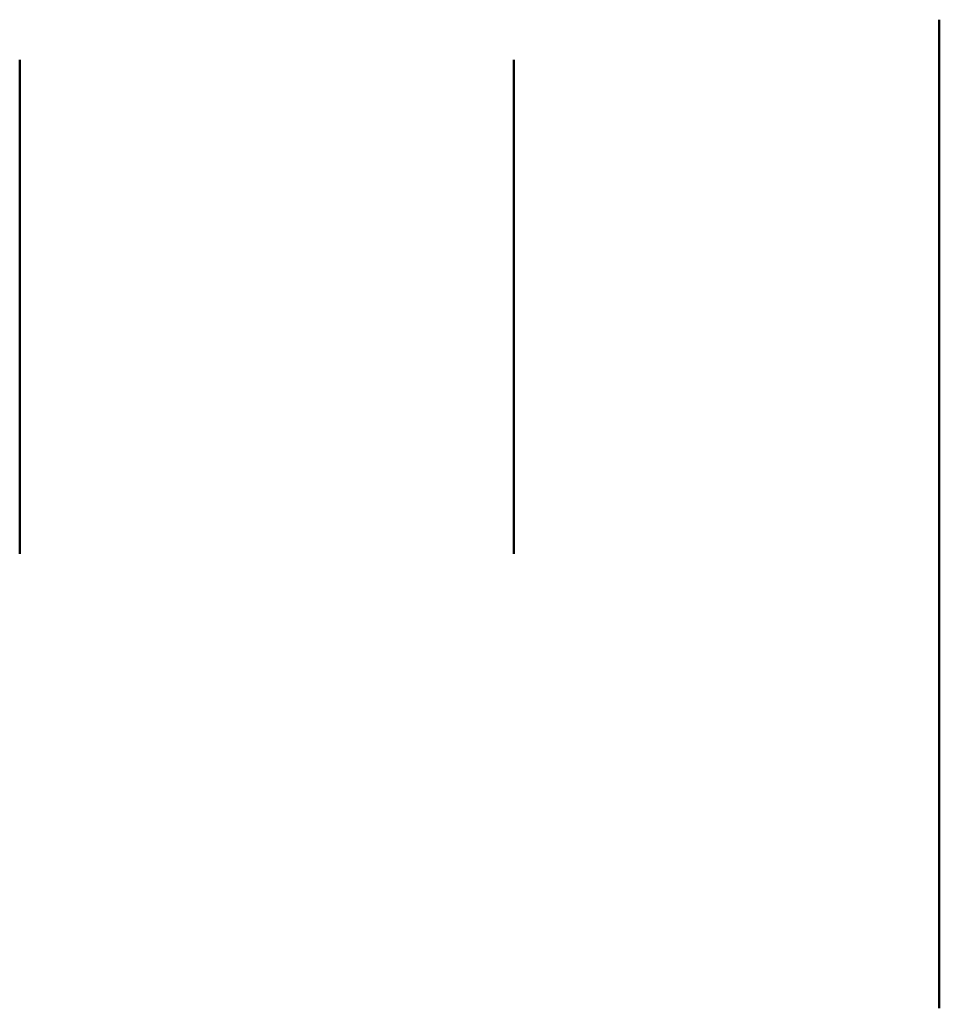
# Model space of a CAD drawing. Extents: x 0 to 14.9, y -6.7 to 9.3.
import ezdxf

# ---------------------------------------------------------------- set-up
doc = ezdxf.new("R2010")
doc.units = 0
doc.header["$LTSCALE"] = 35
doc.header["$MEASUREMENT"] = 0
doc.layers.add('Eletrico', color=5, linetype='CONTINUOUS')
doc.layers.add('inst eletrica', color=8, linetype='CONTINUOUS')

# ---------------------------------------------------------------- blocks, each defined once
blk = doc.blocks.new('Fase')
at = {"layer": 'Eletrico', "lineweight": 50}
blk.add_lwpolyline([(0, -0.1), (0, 0.1)], dxfattribs=at)
blk = doc.blocks.new('Retorno2')
at = {"layer": 'Eletrico', "lineweight": 50}
for points in [[(0, 0), (0, 0.1)], [(0.1, 0), (0.1, 0.1)]]:
    blk.add_lwpolyline(points, dxfattribs=at)

msp = doc.modelspace()

# ---------------------------------------------------------------- block references
at = {"layer": 'inst eletrica', "xscale": 80, "yscale": 80, "zscale": 80}
for name, p in [('Fase', (14.892, 1.294)), ('Retorno2', (0, 0.647))]:
    msp.add_blockref(name, p, dxfattribs=at)

doc.saveas('drawing.dxf')
